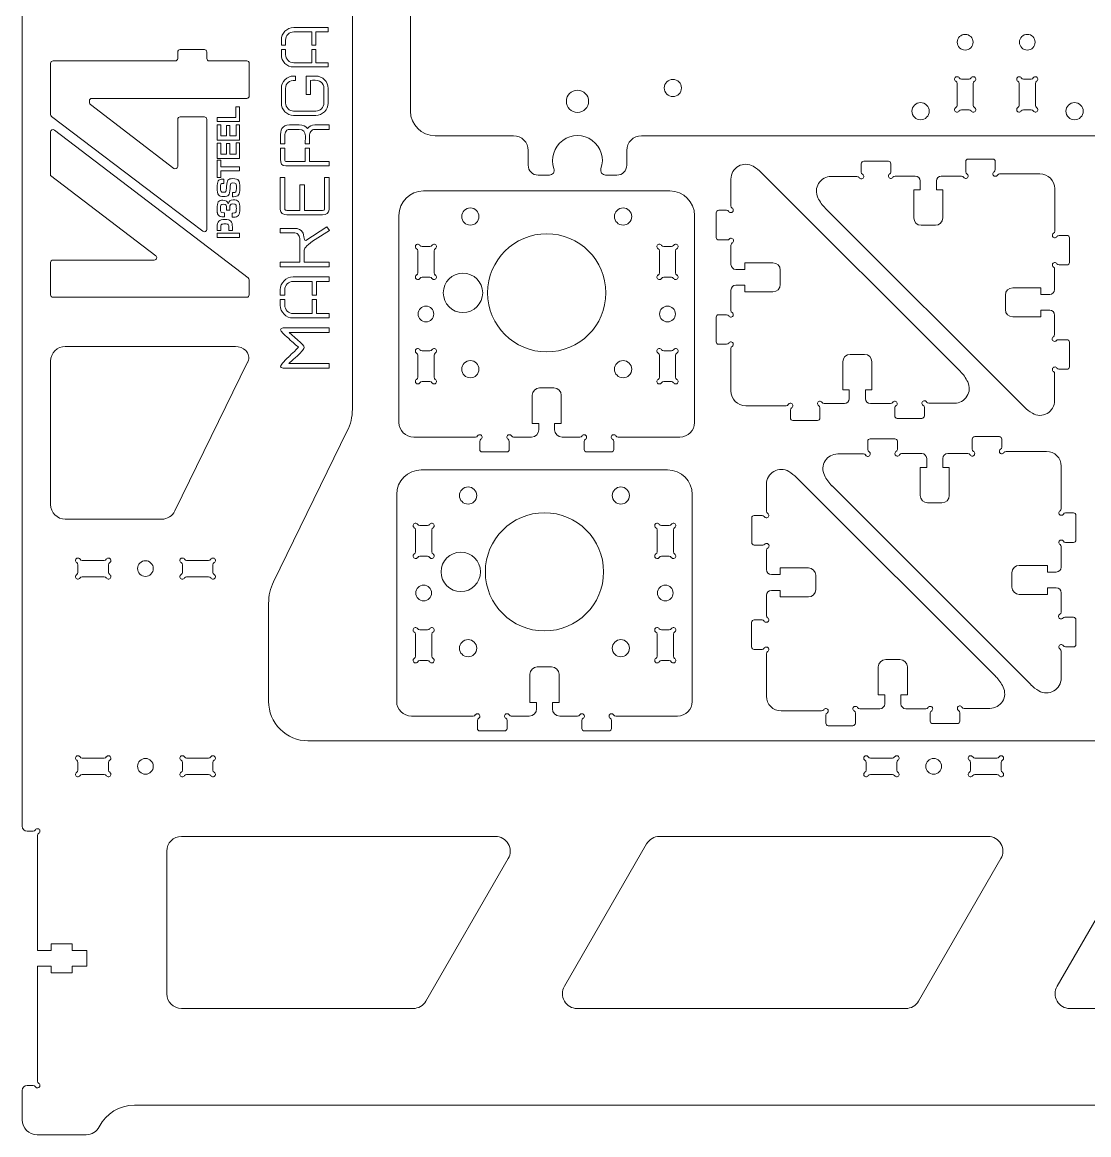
# Model space of a CAD drawing. Header units: millimetres. Extents: x 107 to 727, y 135 to 525.
# Drawn here: x 107 to 323.5, y 135.3 to 361.2 of the extents above; entities that cross this region are included whole.
import ezdxf

# ---------------------------------------------------------------- set-up
doc = ezdxf.new("R2010")
doc.units = ezdxf.units.MM

msp = doc.modelspace()

# ---------------------------------------------------------------- linework, layer by layer
at = {"color": 7, "linetype": 'Continuous', "lineweight": 15}
for p, q in [((107.04, 462.66), (107.04, 197.96)), ((174.04, 282.62), (174.04, 377.99)), ((185.84, 379.27), (185.84, 343.17)), ((162.14, 360.13), (169.13, 360.13)), ((165.8, 359.25), (162.14, 359.25)), ((165.8, 356.57), (165.8, 359.25)), ((166.66, 359.25), (166.66, 356.57)), ((169.13, 359.25), (166.66, 359.25)), ((169.13, 359.25), (169.13, 360.13)), ((159.63, 357.61), (159.63, 356.57)), ((160.5, 356.57), (160.5, 357.61)), ((138.59, 353.87), (138.59, 355.19)), ((139.09, 355.69), (144, 355.69)), ((144.5, 355.19), (144.5, 353.87)), ((159.63, 356.57), (160.5, 356.57)), ((160.5, 355.7), (159.63, 355.7)), ((159.63, 355.7), (159.63, 354.64)), ((160.5, 354.64), (160.5, 355.7)), ((165.8, 356.57), (166.66, 356.57)), ((166.66, 355.7), (165.8, 355.7)), ((165.8, 353.01), (165.8, 355.7)), ((166.66, 355.7), (166.66, 353.01)), ((112.78, 342.5), (112.78, 352.87)), ((113.28, 353.37), (138.09, 353.37)), ((145, 353.37), (152.62, 353.37)), ((153.12, 352.87), (153.12, 346.27)), ((162.14, 353.01), (165.8, 353.01)), ((166.66, 353.01), (169.13, 353.01)), ((169.13, 352.14), (169.13, 353.01)), ((169.13, 352.14), (162.14, 352.14)), ((162.51, 350.29), (162.14, 350.29)), ((162.51, 349.41), (162.51, 350.29)), ((164.67, 350.29), (166.63, 350.29)), ((164.67, 346.58), (164.67, 350.29)), ((165.52, 349.41), (165.95, 349.44)), ((165.52, 349.41), (165.52, 346.58)), ((296.79, 348.81), (296.79, 344.34)), ((299.22, 349.67), (297.66, 349.67)), ((300.09, 344.34), (300.09, 348.81)), ((309.39, 348.81), (309.39, 344.34)), ((311.82, 349.67), (310.26, 349.67)), ((312.69, 344.34), (312.69, 348.81)), ((152.62, 345.77), (121.18, 345.77)), ((159.63, 344.82), (159.63, 347.79)), ((160.5, 347.79), (160.5, 344.82)), ((164.67, 346.58), (165.52, 346.58)), ((168.26, 344.82), (168.26, 347.8)), ((169.13, 347.79), (169.13, 344.82)), ((120.68, 345.27), (120.68, 344.89)), ((120.87, 344.49), (137.79, 331.55)), ((150.39, 344.04), (151.16, 344.04)), ((150.39, 341.91), (150.39, 344.04)), ((151.16, 344.04), (151.16, 341.05)), ((297.66, 343.47), (299.22, 343.47)), ((310.26, 343.47), (311.82, 343.47)), ((136.21, 324.46), (112.98, 342.1)), ((138.59, 331.94), (138.59, 341.51)), ((139.09, 342.01), (144, 342.01)), ((144.5, 341.51), (144.5, 319.17)), ((146.61, 341.91), (150.39, 341.91)), ((146.61, 341.05), (146.61, 341.91)), ((162.13, 343.19), (166.63, 343.19)), ((166.63, 342.32), (162.13, 342.32)), ((112.78, 330.13), (112.78, 338.94)), ((113.59, 339.34), (152.9, 309.33)), ((151.16, 341.05), (146.61, 341.05)), ((146.61, 340.38), (147.33, 340.38)), ((146.61, 337.27), (146.61, 340.38)), ((147.33, 340.38), (147.33, 338.13)), ((148.51, 340.26), (149.15, 340.26)), ((148.51, 338.13), (148.51, 340.26)), ((149.15, 340.26), (149.15, 338.13)), ((150.44, 340.4), (151.16, 340.4)), ((150.44, 338.13), (150.44, 340.4)), ((151.16, 340.4), (151.16, 337.27)), ((161.31, 340.36), (163.26, 340.36)), ((163.26, 339.45), (161.31, 339.45)), ((166.41, 340.36), (169.33, 340.36)), ((169.33, 339.45), (166.41, 339.45)), ((169.33, 339.45), (169.33, 340.36)), ((151.16, 337.27), (146.61, 337.27)), ((146.61, 336.7), (147.33, 336.7)), ((146.61, 333.58), (146.61, 336.7)), ((147.33, 338.13), (148.51, 338.13)), ((147.33, 336.7), (147.33, 334.44)), ((149.15, 338.13), (150.44, 338.13)), ((150.44, 336.72), (151.16, 336.72)), ((150.44, 334.44), (150.44, 336.72)), ((151.16, 336.72), (151.16, 333.58)), ((159.44, 337.8), (159.44, 336.52)), ((160.32, 336.52), (160.32, 337.74)), ((164.5, 338.16), (164.49, 336.52)), ((165.36, 336.52), (165.36, 338.15)), ((190.84, 338.17), (206.74, 338.17)), ((232.74, 338.17), (376.75, 338.17)), ((147.33, 334.44), (148.51, 334.44)), ((148.51, 336.58), (149.15, 336.58)), ((148.51, 334.44), (148.51, 336.58)), ((149.15, 336.58), (149.15, 334.44)), ((149.15, 334.44), (150.44, 334.44)), ((159.44, 336.52), (160.32, 336.52)), ((160.32, 335.65), (159.44, 335.65)), ((159.44, 333.39), (159.44, 335.65)), ((160.32, 335.65), (160.32, 333.37)), ((164.46, 332.93), (164.48, 335.65)), ((165.36, 335.65), (164.48, 335.65)), ((164.49, 336.52), (165.36, 336.52)), ((165.36, 335.65), (165.36, 332.93)), ((209.74, 335.17), (209.74, 332.18)), ((229.74, 332.18), (229.74, 335.17)), ((151.16, 333.58), (146.61, 333.58)), ((146.61, 333.24), (147.38, 333.24)), ((146.61, 329.7), (146.61, 333.24)), ((147.38, 333.24), (147.38, 331.88)), ((160.72, 332.93), (164.46, 332.93)), ((165.36, 332.93), (169.33, 332.93)), ((169.33, 332.04), (169.33, 332.93)), ((277.35, 332.5), (277.35, 330.81)), ((282.85, 333), (277.85, 333)), ((283.35, 330.79), (283.35, 332.5)), ((298.55, 332.93), (298.55, 330.86)), ((304.05, 333.43), (299.05, 333.43)), ((304.55, 331.3), (304.55, 332.93)), ((134.14, 313.82), (112.78, 330.13)), ((147.38, 331.88), (151.16, 331.88)), ((147.38, 331.02), (147.38, 329.7)), ((151.16, 331.02), (147.38, 331.02)), ((151.16, 331.88), (151.16, 331.02)), ((169.33, 332.04), (160.51, 332.04)), ((211.74, 330.18), (214.03, 330.18)), ((225.45, 330.18), (227.74, 330.18)), ((297.39, 290.37), (257.05, 330.71)), ((276.46, 329.92), (271.24, 329.92)), ((288.31, 330), (284.22, 330)), ((297.68, 330), (293.59, 330)), ((313.61, 330.43), (305.42, 330.43)), ((147.38, 329.7), (146.61, 329.7)), ((147.77, 329.36), (147.94, 329.36)), ((147.94, 329.36), (147.94, 328.52)), ((149.24, 327.97), (149.22, 327.49)), ((160.32, 329.72), (159.4, 329.72)), ((159.4, 323.2), (159.4, 329.72)), ((160.32, 329.72), (160.32, 323.4)), ((164.31, 328.23), (163.4, 328.23)), ((163.4, 323.01), (163.4, 328.23)), ((164.31, 328.23), (164.31, 323.01)), ((169.33, 329.72), (168.42, 329.72)), ((168.42, 323.4), (168.42, 329.72)), ((169.33, 329.72), (169.33, 323.2)), ((250.9, 329.39), (250.9, 323.91)), ((289.31, 327.2), (289.31, 329)), ((292.59, 329), (292.59, 327.2)), ((149.72, 326.64), (149.82, 326.64)), ((149.72, 325.8), (149.72, 326.64)), ((149.89, 325.8), (149.72, 325.8)), ((238.5, 326.97), (188.5, 326.97)), ((288, 321.5), (288, 327.2)), ((288, 327.2), (289.31, 327.2)), ((292.59, 327.2), (293.9, 327.2)), ((293.9, 327.2), (293.9, 321.5)), ((316.61, 318.8), (316.61, 327.43)), ((143.7, 318.77), (136.21, 324.46)), ((148.5, 323.06), (148.5, 323.21)), ((149.17, 323.06), (148.5, 323.06)), ((148.82, 324.35), (148.85, 324.35)), ((149.17, 323.59), (149.17, 323.21)), ((149.17, 323.21), (149.17, 323.06)), ((270.11, 323.41), (310.45, 283.07)), ((148.08, 321.7), (147.91, 321.7)), ((147.94, 322.53), (148.08, 322.53)), ((148.08, 322.53), (148.08, 321.7)), ((149.62, 321.62), (149.62, 322.47)), ((149.87, 321.62), (149.62, 321.62)), ((160.76, 323.01), (163.4, 323.01)), ((167.98, 322.1), (160.76, 322.1)), ((164.31, 323.01), (167.98, 323.01)), ((183.5, 321.97), (183.5, 279.97)), ((243.5, 279.97), (243.5, 321.97)), ((247.9, 322.53), (247.9, 317.53)), ((250.02, 323.03), (248.4, 323.03)), ((146.61, 318.93), (146.61, 319.59)), ((147.33, 318.93), (146.61, 318.93)), ((147.33, 319.46), (147.33, 318.93)), ((148.97, 318.91), (148.97, 319.38)), ((149.69, 318.91), (148.97, 318.91)), ((149.69, 319.61), (149.69, 319.41)), ((149.69, 319.41), (149.69, 318.91)), ((159.42, 319.37), (162.35, 319.37)), ((159.42, 319.37), (159.42, 318.45)), ((164.61, 316.87), (168.86, 319.71)), ((169.41, 318.92), (166.49, 317.09)), ((169.41, 318.92), (168.86, 319.71)), ((292.4, 320), (289.5, 320)), ((146.61, 318.39), (151.16, 318.39)), ((146.61, 317.53), (146.61, 318.39)), ((151.16, 317.53), (146.61, 317.53)), ((151.16, 318.39), (151.16, 317.53)), ((162.38, 318.45), (159.42, 318.45)), ((163.38, 312.48), (163.38, 317.07)), ((248.4, 317.03), (250.18, 317.03)), ((319.11, 317.95), (317.49, 317.95)), ((319.61, 312.45), (319.61, 317.45)), ((164.27, 314.95), (164.27, 312.48)), ((187.33, 314.8), (187.33, 310.33)), ((189.77, 315.67), (188.2, 315.67)), ((190.63, 310.33), (190.63, 314.8)), ((236.37, 314.8), (236.37, 310.33)), ((238.81, 315.67), (237.24, 315.67)), ((239.67, 310.33), (239.67, 314.8)), ((250.9, 315.98), (250.9, 312.03)), ((112.78, 305.89), (112.78, 312.43)), ((113.28, 312.93), (133.84, 312.93)), ((159.42, 312.48), (163.38, 312.48)), ((159.42, 312.48), (159.42, 311.59)), ((164.27, 312.48), (169.33, 312.48)), ((169.33, 311.59), (169.33, 312.48)), ((253.7, 312.38), (259.4, 312.38)), ((253.7, 311.03), (253.7, 312.38)), ((317.49, 311.95), (319.11, 311.95)), ((169.33, 311.59), (159.42, 311.59)), ((162.02, 309.51), (169.33, 309.51)), ((169.33, 308.6), (169.33, 309.51)), ((251.9, 311.03), (253.7, 311.03)), ((260.9, 310.88), (260.9, 307.98)), ((316.6, 306.95), (316.6, 311.09)), ((153.1, 308.93), (153.1, 305.89)), ((165.86, 308.6), (162.03, 308.6)), ((165.86, 305.78), (165.86, 308.6)), ((166.75, 308.6), (166.75, 305.78)), ((169.33, 308.6), (166.75, 308.6)), ((188.2, 309.47), (189.77, 309.47)), ((237.24, 309.47), (238.81, 309.47)), ((253.7, 307.83), (251.9, 307.83)), ((253.7, 306.48), (253.7, 307.83)), ((308.1, 307.3), (313.8, 307.3)), ((313.8, 307.3), (313.8, 305.95)), ((152.6, 305.39), (113.28, 305.39)), ((159.4, 306.89), (159.4, 305.78)), ((159.4, 305.78), (160.32, 305.78)), ((160.32, 305.78), (160.32, 306.88)), ((165.86, 305.78), (166.75, 305.78)), ((250.9, 306.83), (250.9, 302.69)), ((259.4, 306.48), (253.7, 306.48)), ((306.6, 302.9), (306.6, 305.8)), ((313.8, 305.95), (315.6, 305.95)), ((160.32, 304.91), (159.4, 304.91)), ((159.4, 304.91), (159.4, 303.78)), ((160.32, 303.78), (160.32, 304.91)), ((166.75, 304.91), (165.86, 304.91)), ((165.86, 302.08), (165.86, 304.91)), ((166.75, 304.91), (166.75, 302.08)), ((313.8, 302.75), (313.8, 301.4)), ((315.6, 302.75), (313.8, 302.75)), ((169.33, 301.17), (162.02, 301.17)), ((162.03, 302.08), (165.86, 302.08)), ((166.75, 302.08), (169.33, 302.08)), ((169.33, 301.17), (169.33, 302.08)), ((247.89, 301.33), (247.89, 296.33)), ((250.01, 301.83), (248.39, 301.83)), ((313.8, 301.4), (308.1, 301.4)), ((316.6, 297.8), (316.6, 301.75)), ((160.01, 299.14), (169.33, 299.14)), ((169.33, 298.2), (169.33, 299.14)), ((161.23, 298.2), (162.93, 296.75)), ((169.33, 298.2), (161.23, 298.2)), ((319.1, 296.75), (317.32, 296.75)), ((319.6, 291.25), (319.6, 296.25)), ((115.78, 295.39), (150.32, 295.39)), ((189.77, 294.47), (188.2, 294.47)), ((238.81, 294.47), (237.24, 294.47)), ((248.39, 295.83), (250.01, 295.83)), ((250.89, 294.98), (250.89, 286.35)), ((275.1, 293.78), (278, 293.78)), ((112.78, 263.31), (112.78, 292.39)), ((152.79, 292.2), (138.02, 261.99)), ((161.17, 291.93), (169.33, 291.93)), ((169.33, 290.99), (169.33, 291.93)), ((187.33, 293.6), (187.33, 289.13)), ((190.63, 289.13), (190.63, 293.6)), ((236.37, 293.6), (236.37, 289.13)), ((239.67, 289.13), (239.67, 293.6)), ((273.6, 286.58), (273.6, 292.28)), ((279.5, 292.28), (279.5, 286.58)), ((169.33, 290.99), (160.01, 290.99)), ((316.6, 284.39), (316.6, 289.87)), ((317.48, 290.75), (319.1, 290.75)), ((188.2, 288.27), (189.77, 288.27)), ((212.05, 286.97), (214.95, 286.97)), ((237.24, 288.27), (238.81, 288.27)), ((210.55, 279.77), (210.55, 285.47)), ((216.45, 285.47), (216.45, 279.77)), ((274.91, 286.58), (273.6, 286.58)), ((274.91, 284.78), (274.91, 286.58)), ((278.19, 286.58), (278.19, 284.78)), ((279.5, 286.58), (278.19, 286.58)), ((253.89, 283.35), (262.09, 283.35)), ((262.95, 282.48), (262.95, 280.85)), ((268.95, 280.85), (268.95, 282.92)), ((269.82, 283.78), (273.91, 283.78)), ((279.19, 283.78), (283.28, 283.78)), ((284.15, 282.98), (284.15, 281.28)), ((290.15, 281.28), (290.15, 282.97)), ((291.04, 283.86), (296.26, 283.86)), ((263.45, 280.35), (268.45, 280.35)), ((284.65, 280.78), (289.65, 280.78)), ((158.06, 247.61), (173.02, 278.23)), ((211.9, 279.77), (210.55, 279.77)), ((211.9, 278.47), (211.9, 279.77)), ((215.1, 279.77), (215.1, 278.47)), ((216.45, 279.77), (215.1, 279.77)), ((186.5, 276.97), (199.04, 276.97)), ((199.9, 276.1), (199.9, 274.47)), ((205.9, 274.47), (205.9, 276.1)), ((206.77, 276.97), (210.4, 276.97)), ((216.6, 276.97), (220.24, 276.97)), ((221.1, 276.1), (221.1, 274.47)), ((227.1, 274.47), (227.1, 276.1)), ((227.97, 276.97), (240.5, 276.97)), ((278.67, 276.13), (278.67, 274.44)), ((284.17, 276.63), (279.17, 276.63)), ((284.67, 274.43), (284.67, 276.13)), ((299.87, 276.57), (299.87, 274.5)), ((305.37, 277.07), (300.37, 277.07)), ((305.87, 274.94), (305.87, 276.57)), ((200.4, 273.97), (205.4, 273.97)), ((221.6, 273.97), (226.6, 273.97)), ((277.78, 273.56), (272.56, 273.56)), ((289.63, 273.63), (285.54, 273.63)), ((299, 273.63), (294.91, 273.63)), ((314.93, 274.07), (306.74, 274.07)), ((290.63, 270.83), (290.63, 272.63)), ((293.91, 272.63), (293.91, 270.83)), ((238.04, 270.31), (188.04, 270.31)), ((289.32, 270.83), (290.63, 270.83)), ((289.32, 265.13), (289.32, 270.83)), ((293.91, 270.83), (295.22, 270.83)), ((295.22, 270.83), (295.22, 265.13)), ((317.93, 262.44), (317.93, 271.07)), ((258.1, 267.41), (258.1, 261.94)), ((304.59, 228.4), (264.25, 268.74)), ((271.43, 267.05), (311.77, 226.71)), ((183.04, 265.31), (183.04, 223.31)), ((243.04, 223.31), (243.04, 265.31)), ((293.72, 263.63), (290.82, 263.63)), ((135.33, 260.31), (115.78, 260.31)), ((255.1, 260.56), (255.1, 255.56)), ((257.22, 261.06), (255.6, 261.06)), ((320.43, 261.58), (318.81, 261.58)), ((320.93, 256.08), (320.93, 261.08)), ((186.87, 258.15), (186.87, 253.68)), ((189.3, 259.01), (187.74, 259.01)), ((190.17, 253.68), (190.17, 258.15)), ((235.91, 258.15), (235.91, 253.68)), ((238.34, 259.01), (236.78, 259.01)), ((239.21, 253.68), (239.21, 258.15)), ((318.81, 255.58), (320.43, 255.58)), ((255.6, 255.06), (257.38, 255.06)), ((258.1, 254.01), (258.1, 250.06)), ((317.92, 250.58), (317.92, 254.73)), ((118.34, 251.06), (118.34, 249.5)), ((119.21, 251.93), (123.67, 251.93)), ((124.54, 249.5), (124.54, 251.06)), ((139.54, 251.06), (139.54, 249.5)), ((140.41, 251.93), (144.87, 251.93)), ((145.74, 249.5), (145.74, 251.06)), ((187.74, 252.81), (189.3, 252.81)), ((236.78, 252.81), (238.34, 252.81)), ((309.42, 250.93), (315.12, 250.93)), ((315.12, 250.93), (315.12, 249.58)), ((123.67, 248.63), (119.21, 248.63)), ((144.87, 248.63), (140.41, 248.63)), ((259.1, 249.06), (260.9, 249.06)), ((260.9, 250.41), (266.6, 250.41)), ((260.9, 249.06), (260.9, 250.41)), ((268.1, 248.91), (268.1, 246.01)), ((307.92, 246.53), (307.92, 249.43)), ((315.12, 249.58), (316.92, 249.58)), ((315.12, 246.38), (315.12, 245.03)), ((316.92, 246.38), (315.12, 246.38)), ((258.1, 244.86), (258.1, 240.71)), ((260.9, 245.86), (259.1, 245.86)), ((260.9, 244.51), (260.9, 245.86)), ((266.6, 244.51), (260.9, 244.51)), ((315.12, 245.03), (309.42, 245.03)), ((317.92, 241.43), (317.92, 245.38)), ((157.04, 223.31), (157.04, 243.22)), ((257.2, 239.86), (255.59, 239.86)), ((320.42, 240.38), (318.64, 240.38)), ((320.92, 234.88), (320.92, 239.88)), ((189.3, 237.81), (187.74, 237.81)), ((238.34, 237.81), (236.78, 237.81)), ((255.09, 239.36), (255.09, 234.36)), ((186.87, 236.95), (186.87, 232.48)), ((190.17, 232.48), (190.17, 236.95)), ((235.91, 236.95), (235.91, 232.48)), ((239.21, 232.48), (239.21, 236.95)), ((255.59, 233.86), (257.2, 233.86)), ((258.09, 233), (258.09, 224.37)), ((317.92, 228.03), (317.92, 233.5)), ((318.8, 234.38), (320.42, 234.38)), ((187.74, 231.61), (189.3, 231.61)), ((236.78, 231.61), (238.34, 231.61)), ((282.3, 231.81), (285.2, 231.81)), ((210.09, 223.11), (210.09, 228.81)), ((211.59, 230.31), (214.49, 230.31)), ((215.99, 228.81), (215.99, 223.11)), ((280.8, 224.61), (280.8, 230.31)), ((286.7, 230.31), (286.7, 224.61)), ((282.11, 224.61), (280.8, 224.61)), ((282.11, 222.81), (282.11, 224.61)), ((285.39, 224.61), (285.39, 222.81)), ((286.7, 224.61), (285.39, 224.61)), ((211.44, 223.11), (210.09, 223.11)), ((211.44, 221.81), (211.44, 223.11)), ((214.64, 223.11), (214.64, 221.81)), ((215.99, 223.11), (214.64, 223.11)), ((277.02, 221.81), (281.11, 221.81)), ((286.39, 221.81), (290.48, 221.81)), ((298.24, 221.89), (303.46, 221.89)), ((186.04, 220.31), (198.57, 220.31)), ((199.44, 219.45), (199.44, 217.81)), ((205.44, 217.81), (205.44, 219.45)), ((206.31, 220.31), (209.94, 220.31)), ((216.14, 220.31), (219.77, 220.31)), ((220.64, 219.45), (220.64, 217.81)), ((226.64, 217.81), (226.64, 219.45)), ((227.51, 220.31), (240.04, 220.31)), ((261.09, 221.37), (269.28, 221.37)), ((270.15, 220.51), (270.15, 218.87)), ((276.15, 218.87), (276.15, 220.94)), ((291.35, 221.01), (291.35, 219.31)), ((297.35, 219.31), (297.35, 221)), ((199.94, 217.31), (204.94, 217.31)), ((221.14, 217.31), (226.14, 217.31)), ((270.65, 218.37), (275.65, 218.37)), ((291.85, 218.81), (296.85, 218.81)), ((427.79, 215.31), (165.04, 215.31)), ((118.34, 209.35), (118.34, 210.91)), ((119.21, 211.78), (123.67, 211.78)), ((124.54, 210.91), (124.54, 209.35)), ((139.54, 209.35), (139.54, 210.91)), ((140.41, 211.78), (144.87, 211.78)), ((145.74, 210.91), (145.74, 209.35)), ((278.34, 209.35), (278.34, 210.91)), ((279.21, 211.78), (283.67, 211.78)), ((284.54, 210.91), (284.54, 209.35)), ((299.54, 209.35), (299.54, 210.91)), ((300.41, 211.78), (304.87, 211.78)), ((305.74, 210.91), (305.74, 209.35)), ((123.67, 208.48), (119.21, 208.48)), ((144.87, 208.48), (140.41, 208.48)), ((283.67, 208.48), (279.21, 208.48)), ((304.87, 208.48), (300.41, 208.48)), ((108.04, 196.96), (109.27, 196.96)), ((110.14, 196.09), (110.14, 172.73)), ((139.38, 195.88), (203.08, 195.88)), ((217.08, 165.45), (233.78, 194.38)), ((236.38, 195.88), (303.08, 195.88)), ((317.08, 165.45), (333.78, 194.38)), ((136.38, 163.95), (136.38, 192.88)), ((205.68, 191.38), (188.98, 162.45)), ((305.68, 191.38), (288.98, 162.45)), ((112.94, 174.08), (117.14, 174.08)), ((112.94, 172.73), (112.94, 174.08)), ((117.14, 174.08), (117.14, 172.73)), ((110.14, 172.73), (112.94, 172.73)), ((117.14, 172.73), (120.14, 172.73)), ((120.14, 172.73), (120.14, 169.53)), ((110.14, 169.53), (110.14, 146.17)), ((112.94, 169.53), (110.14, 169.53)), ((112.94, 168.18), (112.94, 169.53)), ((117.14, 169.53), (117.14, 168.18)), ((120.14, 169.53), (117.14, 169.53)), ((117.14, 168.18), (112.94, 168.18)), ((186.38, 160.95), (139.38, 160.95)), ((286.38, 160.95), (219.68, 160.95)), ((386.38, 160.95), (319.68, 160.95)), ((109.27, 145.31), (108.04, 145.31)), ((107.04, 144.31), (107.04, 138.31)), ((129.79, 141.31), (412.94, 141.31)), ((110.04, 135.31), (119.99, 135.31))]:
    msp.add_line(p, q, dxfattribs=at)
for centre, radius in [((298.44, 357.17), 1.6), ((311.04, 357.17), 1.6), ((239.1, 347.88), 1.75), ((219.74, 345.17), 2.25), ((289.38, 343.16), 1.75), ((320.64, 343.16), 1.75), ((198, 321.77), 1.75), ((229, 321.77), 1.75), ((213.5, 306.27), 12), ((196.5, 306.27), 4), ((188.98, 301.97), 1.6), ((238.02, 301.97), 1.6), ((198, 290.77), 1.75), ((229, 290.77), 1.75), ((197.54, 265.11), 1.75), ((228.54, 265.11), 1.75), ((213.04, 249.61), 12), ((196.04, 249.61), 4), ((132.04, 250.28), 1.6), ((188.52, 245.31), 1.6), ((237.56, 245.31), 1.6), ((197.54, 234.11), 1.75), ((228.54, 234.11), 1.75), ((132.04, 210.13), 1.6), ((292.04, 210.13), 1.6)]:
    msp.add_circle(centre, radius, dxfattribs=at)
for centre, radius, start, end in [((139.09, 355.19), 0.5, 90, 180), ((144, 355.19), 0.5, 0, 90), ((113.28, 352.87), 0.5, 90, 180), ((138.09, 353.87), 0.5, 270, 360), ((145, 353.87), 0.5, 180, 270), ((152.62, 352.87), 0.5, 0, 90), ((296.79, 349.67), 0.5, 30.0002, 240), ((300.09, 349.67), 0.5, 300.0001, 150.0001), ((309.39, 349.67), 0.5, 30.0002, 240), ((312.69, 349.67), 0.5, 300.0001, 150.0001), ((296.29, 348.81), 0.5, 0, 60), ((297.66, 350.17), 0.5, 210.0002, 270), ((299.22, 350.17), 0.5, 270, 330.0001), ((300.59, 348.81), 0.5, 119.9997, 179.9998), ((308.89, 348.81), 0.5, 0, 60), ((310.26, 350.17), 0.5, 210.0002, 270), ((311.82, 350.17), 0.5, 270, 330.0001), ((313.19, 348.81), 0.5, 119.9997, 179.9998), ((121.18, 345.27), 0.5, 90, 180), ((152.62, 346.27), 0.5, 270, 360), ((121.18, 344.89), 0.5, 180, 232.5748), ((296.79, 343.47), 0.5, 120.0002, 330), ((296.29, 344.34), 0.5, 300.0002, 0), ((297.66, 342.97), 0.5, 90, 150), ((299.22, 342.97), 0.5, 30.0003, 90.0001), ((300.09, 343.47), 0.5, 210.0003, 60.0001), ((300.59, 344.34), 0.5, 180, 240.0001), ((309.39, 343.47), 0.5, 120.0002, 330), ((308.89, 344.34), 0.5, 300.0002, 360), ((310.26, 342.97), 0.5, 90, 150), ((311.82, 342.97), 0.5, 30.0003, 90.0001), ((312.69, 343.47), 0.5, 210.0003, 60.0001), ((313.19, 344.34), 0.5, 180, 240.0001), ((113.28, 342.5), 0.5, 180, 232.7833), ((139.09, 341.51), 0.5, 90, 180), ((144, 341.51), 0.5, 0, 90), ((190.84, 343.17), 5, 180, 270), ((113.28, 338.94), 0.5, 52.6415, 180), ((206.74, 335.17), 3, 0, 90), ((219.74, 333.17), 5.05, 340.7327, 199.2673), ((232.74, 335.17), 3, 90, 180), ((211.74, 332.18), 2, 180, 270), ((227.74, 332.18), 2, 270, 360), ((253.9, 329.39), 3, 59.4109, 180), ((277.85, 332.5), 0.5, 90, 180), ((282.85, 332.5), 0.5, 0, 90), ((299.05, 332.93), 0.5, 90, 180), ((304.05, 332.93), 0.5, 0, 90), ((138.09, 331.94), 0.5, 232.5748, 360), ((214.03, 331.18), 1, 270, 19.2673), ((225.45, 331.18), 1, 160.7327, 270), ((251.25, 324.9), 8.21, 45, 59.4109), ((271.24, 326.92), 3, 90, 206.1526), ((276.48, 329.41), 0.513, 30.8162, 91.6746), ((277.35, 329.92), 0.5, 209.9999, 60), ((277.86, 330.79), 0.513, 178.3254, 239.1839), ((283.35, 330), 0.5, 126.0099, 330), ((282.84, 330.87), 0.513, 294.6252, 351.753), ((284.22, 329.48), 0.513, 90, 149.1553), ((288.31, 329), 1, 360, 90), ((293.59, 329), 1, 90, 180), ((297.68, 329.5), 0.5, 30, 90), ((298.55, 330), 0.5, 210, 60), ((299.05, 330.86), 0.5, 180, 240), ((304.55, 330.43), 0.5, 120, 330), ((304.05, 331.3), 0.5, 300, 360), ((305.42, 329.93), 0.5, 90, 150), ((313.61, 327.43), 3, 360, 90), ((188.5, 321.97), 5, 90, 180), ((238.5, 321.97), 5, 0, 90), ((275.91, 329.21), 8.21, 206.1526, 225), ((250.87, 323.06), 0.5, 211.9676, 58.0367), ((251.4, 323.91), 0.5, 180, 238.0367), ((248.4, 322.53), 0.5, 90, 180), ((250.02, 322.53), 0.5, 31.9676, 90), ((289.5, 321.5), 1.5, 180, 270), ((292.4, 321.5), 1.5, 270, 0), ((144, 319.17), 0.5, 232.7854, 360), ((316.11, 318.8), 0.5, 301.6881, 0), ((164.62, 317.2), 0.322, 189.4408, 269.0297), ((248.4, 317.53), 0.5, 180, 270), ((250.18, 317.53), 0.5, 270, 317.8618), ((250.92, 316.86), 0.5, 298.3226, 137.8618), ((251.4, 315.98), 0.5, 118.3226, 180), ((316.63, 317.95), 0.5, 121.6881, 329.5289), ((317.49, 317.45), 0.5, 90, 149.5289), ((319.11, 317.45), 0.5, 360, 90), ((187.33, 315.67), 0.5, 30.0003, 240.0001), ((186.83, 314.8), 0.5, 0.0001, 60.0001), ((188.2, 316.17), 0.5, 210.0003, 270.0001), ((189.77, 316.17), 0.5, 270, 330), ((190.63, 315.67), 0.5, 300.0001, 150.0001), ((191.13, 314.8), 0.5, 120.0002, 180), ((236.37, 315.67), 0.5, 30.0003, 240.0002), ((235.87, 314.8), 0.5, 0.0001, 60.0001), ((237.24, 316.17), 0.5, 210.0003, 270.0001), ((238.81, 316.17), 0.5, 270, 330), ((239.67, 315.67), 0.5, 300.0001, 150.0001), ((240.17, 314.8), 0.5, 120.0002, 180), ((113.28, 312.43), 0.5, 90, 180), ((133.84, 313.43), 0.5, 270, 52.6454), ((251.9, 312.03), 1, 180, 270), ((259.4, 310.88), 1.5, 360, 90), ((316.63, 311.94), 0.5, 30.2047, 238.0834), ((317.49, 312.45), 0.5, 210.2047, 270), ((319.11, 312.45), 0.5, 270, 0), ((187.33, 309.47), 0.5, 120.0001, 330.0001), ((186.83, 310.33), 0.5, 299.9997, 359.9998), ((190.63, 309.47), 0.5, 210.0002, 60), ((191.13, 310.33), 0.5, 180, 240), ((236.37, 309.47), 0.5, 120.0001, 330.0001), ((235.87, 310.33), 0.5, 299.9997, 359.9998), ((239.67, 309.47), 0.5, 210.0002, 60), ((240.17, 310.33), 0.5, 180, 240), ((316.1, 311.09), 0.5, 0, 58.0834), ((152.6, 308.93), 0.5, 360, 52.6415), ((188.2, 308.97), 0.5, 90, 150.0001), ((189.77, 308.97), 0.5, 30.0002, 90), ((237.24, 308.97), 0.5, 90.0001, 150.0001), ((238.81, 308.97), 0.5, 30.0002, 90), ((251.9, 306.83), 1, 90, 180), ((259.4, 307.98), 1.5, 270, 360), ((308.1, 305.8), 1.5, 90, 180), ((113.28, 305.89), 0.5, 180, 270), ((152.6, 305.89), 0.5, 270, 0), ((315.6, 306.95), 1, 270, 0), ((308.1, 302.9), 1.5, 180, 270), ((315.6, 301.75), 1, 360, 90), ((248.39, 301.33), 0.5, 90, 180), ((250.01, 301.33), 0.5, 30.2047, 90), ((250.87, 301.84), 0.5, 210.2047, 58.0834), ((251.4, 302.69), 0.5, 180, 238.0834), ((248.39, 296.33), 0.5, 180, 270), ((250.01, 296.33), 0.5, 270, 329.5289), ((250.87, 295.83), 0.5, 301.6881, 149.5289), ((316.58, 296.92), 0.5, 118.3226, 317.8618), ((316.1, 297.8), 0.5, 298.3226, 360), ((317.32, 296.25), 0.5, 90, 137.8618), ((319.1, 296.25), 0.5, 0, 90), ((115.78, 292.39), 3, 90, 180), ((150.32, 292.39), 3, 46.0772, 90), ((151.01, 293.11), 2, 335.9914, 46.0772), ((187.33, 294.47), 0.5, 30.0003, 240.0001), ((186.83, 293.6), 0.5, 0, 60.0001), ((188.2, 294.97), 0.5, 210.0003, 270.0001), ((189.77, 294.97), 0.5, 270, 330), ((190.63, 294.47), 0.5, 300.0002, 150), ((191.13, 293.6), 0.5, 120.0002, 180), ((236.37, 294.47), 0.5, 30.0003, 240.0002), ((235.87, 293.6), 0.5, 0, 60.0001), ((237.24, 294.97), 0.5, 210.0003, 270.0001), ((238.81, 294.97), 0.5, 270, 330), ((239.67, 294.47), 0.5, 300.0002, 150), ((240.17, 293.6), 0.5, 120.0002, 180), ((251.39, 294.98), 0.5, 121.6881, 180), ((275.1, 292.28), 1.5, 90, 180), ((278, 292.28), 1.5, 0, 90), ((150.1, 293.51), 3, 333.9465, 335.9914), ((291.59, 284.56), 8.21, 26.1526, 45), ((316.63, 290.72), 0.5, 31.9676, 238.0367), ((316.1, 289.87), 0.5, 360, 58.0367), ((317.48, 291.25), 0.5, 211.9676, 270), ((319.1, 291.25), 0.5, 270, 0), ((187.33, 288.27), 0.5, 120.0001, 330.0001), ((186.83, 289.13), 0.5, 299.9997, 359.9998), ((188.2, 287.77), 0.5, 90, 150.0001), ((189.77, 287.77), 0.5, 30.0002, 90), ((190.63, 288.27), 0.5, 210.0002, 60), ((191.13, 289.13), 0.5, 180, 240), ((212.05, 285.47), 1.5, 90, 180), ((214.95, 285.47), 1.5, 0, 90), ((236.37, 288.27), 0.5, 120.0001, 330.0001), ((235.87, 289.13), 0.5, 299.9997, 359.9998), ((237.24, 287.77), 0.5, 90.0001, 150.0001), ((238.81, 287.77), 0.5, 30.0002, 90), ((239.67, 288.27), 0.5, 210.0002, 60), ((240.17, 289.13), 0.5, 180, 240), ((296.26, 286.86), 3, 270, 26.1526), ((253.89, 286.35), 3, 180, 270), ((273.91, 284.78), 1, 270, 360), ((279.19, 284.78), 1, 180, 270), ((164.04, 282.62), 10, 333.9465, 360), ((262.09, 283.85), 0.5, 270, 330), ((262.95, 283.35), 0.5, 300, 150), ((263.45, 282.48), 0.5, 120, 180), ((268.95, 283.78), 0.5, 30, 240), ((268.45, 282.92), 0.5, 0, 60), ((269.82, 284.28), 0.5, 210, 270), ((283.28, 284.29), 0.513, 270, 329.1553), ((284.15, 283.78), 0.5, 306.0099, 150), ((284.66, 282.91), 0.513, 114.6252, 171.753), ((290.15, 283.86), 0.5, 29.9999, 240), ((289.64, 282.99), 0.513, 358.3254, 59.1839), ((291.03, 284.37), 0.513, 210.8162, 271.6746), ((316.25, 288.88), 8.21, 225, 239.4109), ((313.6, 284.39), 3, 239.4109, 0), ((263.45, 280.85), 0.5, 180, 270), ((268.45, 280.85), 0.5, 270, 0), ((284.65, 281.28), 0.5, 180, 270), ((289.65, 281.28), 0.5, 270, 360), ((186.5, 279.97), 3, 180, 270), ((210.4, 278.47), 1.5, 270, 360), ((216.6, 278.47), 1.5, 180, 270), ((240.5, 279.97), 3, 270, 360), ((199.04, 277.47), 0.5, 270, 330), ((199.9, 276.97), 0.5, 300.0001, 150), ((200.4, 276.1), 0.5, 120.0002, 180), ((205.9, 276.97), 0.5, 30.0002, 240.0001), ((205.4, 276.1), 0.5, 0, 60), ((206.77, 277.47), 0.5, 210.0002, 270), ((220.24, 277.47), 0.5, 270, 330), ((221.1, 276.97), 0.5, 300.0003, 149.9999), ((221.6, 276.1), 0.5, 120.0002, 180), ((227.1, 276.97), 0.5, 30.0001, 240), ((226.6, 276.1), 0.5, 0, 60), ((227.97, 277.47), 0.5, 210.0002, 270), ((279.17, 276.13), 0.5, 90, 180), ((284.17, 276.13), 0.5, 0, 90), ((300.37, 276.57), 0.5, 90, 180), ((305.37, 276.57), 0.5, 0, 90), ((200.4, 274.47), 0.5, 180, 270), ((205.4, 274.47), 0.5, 269.9999, 360), ((221.6, 274.47), 0.5, 180, 270), ((226.6, 274.47), 0.5, 269.9999, 360), ((272.56, 270.56), 3, 90, 206.1526), ((277.8, 273.04), 0.513, 30.8162, 91.6746), ((278.67, 273.56), 0.5, 209.9999, 60), ((279.18, 274.43), 0.513, 178.3254, 239.1839), ((284.67, 273.63), 0.5, 126.0099, 330), ((284.16, 274.51), 0.513, 294.6252, 351.753), ((285.54, 273.12), 0.513, 90, 149.1553), ((289.63, 272.63), 1, 0, 90), ((294.91, 272.63), 1, 90, 180), ((299, 273.13), 0.5, 30, 90), ((299.87, 273.63), 0.5, 210, 60), ((300.37, 274.5), 0.5, 180, 240), ((305.87, 274.07), 0.5, 120, 330), ((305.37, 274.94), 0.5, 300, 360), ((306.74, 273.57), 0.5, 90, 150), ((314.93, 271.07), 3, 0, 90), ((188.04, 265.31), 5, 90, 180), ((238.04, 265.31), 5, 0, 90), ((261.1, 267.41), 3, 59.4109, 180), ((258.45, 262.93), 8.21, 45, 59.4109), ((277.23, 272.85), 8.21, 206.1526, 225), ((290.82, 265.13), 1.5, 180, 270), ((293.72, 265.13), 1.5, 270, 0), ((115.78, 263.31), 3, 180, 270), ((317.43, 262.44), 0.5, 301.6881, 0), ((135.33, 263.31), 3, 270, 333.9465), ((255.6, 260.56), 0.5, 90, 180), ((257.22, 260.56), 0.5, 31.9676, 90), ((258.07, 261.09), 0.5, 211.9676, 58.0367), ((258.6, 261.94), 0.5, 180, 238.0367), ((317.95, 261.59), 0.5, 121.6881, 329.5289), ((318.81, 261.08), 0.5, 90, 149.5289), ((320.43, 261.08), 0.5, 0, 90), ((186.87, 259.01), 0.5, 30.0003, 240.0001), ((186.37, 258.15), 0.5, 0.0001, 60.0001), ((187.74, 259.51), 0.5, 210.0003, 270.0001), ((189.3, 259.51), 0.5, 270, 330), ((190.17, 259.01), 0.5, 300.0001, 150.0001), ((190.67, 258.15), 0.5, 120.0002, 180), ((235.91, 259.01), 0.5, 30.0003, 240.0002), ((235.41, 258.15), 0.5, 0.0001, 60.0001), ((236.78, 259.51), 0.5, 210.0003, 270.0001), ((238.34, 259.51), 0.5, 270, 330), ((239.21, 259.01), 0.5, 300.0001, 150.0001), ((239.71, 258.15), 0.5, 120.0002, 180), ((255.6, 255.56), 0.5, 180, 270), ((258.12, 254.89), 0.5, 298.3226, 137.8618), ((317.95, 255.58), 0.5, 30.2047, 238.0834), ((318.81, 256.08), 0.5, 210.2047, 270), ((320.43, 256.08), 0.5, 270, 0), ((186.87, 252.81), 0.5, 120.0001, 330.0001), ((186.37, 253.68), 0.5, 299.9997, 359.9998), ((190.17, 252.81), 0.5, 210.0002, 60), ((190.67, 253.68), 0.5, 180, 240), ((235.91, 252.81), 0.5, 120.0001, 330.0001), ((235.41, 253.68), 0.5, 299.9997, 359.9998), ((239.21, 252.81), 0.5, 210.0002, 60), ((239.71, 253.68), 0.5, 180, 240), ((257.38, 255.56), 0.5, 270, 317.8618), ((258.6, 254.01), 0.5, 118.3226, 180), ((317.42, 254.73), 0.5, 0, 58.0834), ((118.34, 251.93), 0.5, 29.9999, 239.9999), ((117.84, 251.06), 0.5, 360, 59.9998), ((119.21, 252.43), 0.5, 210, 270), ((123.67, 252.43), 0.5, 270, 329.9998), ((124.54, 251.93), 0.5, 300, 149.9998), ((125.04, 251.06), 0.5, 120.0003, 180), ((139.54, 251.93), 0.5, 29.9999, 239.9999), ((139.04, 251.06), 0.5, 360, 59.9998), ((140.41, 252.43), 0.5, 210, 270), ((144.87, 252.43), 0.5, 270, 329.9998), ((145.74, 251.93), 0.5, 300, 149.9997), ((146.24, 251.06), 0.5, 120, 180), ((187.74, 252.31), 0.5, 90, 150.0001), ((189.3, 252.31), 0.5, 30.0002, 90), ((236.78, 252.31), 0.5, 90.0001, 150.0001), ((238.34, 252.31), 0.5, 30.0002, 90), ((309.42, 249.43), 1.5, 90, 180), ((118.34, 248.63), 0.5, 119.9999, 329.9999), ((117.84, 249.5), 0.5, 300, 0), ((119.21, 248.13), 0.5, 90, 149.9998), ((123.67, 248.13), 0.5, 30, 90), ((124.54, 248.63), 0.5, 210, 59.9998), ((125.04, 249.5), 0.5, 180, 239.9998), ((139.54, 248.63), 0.5, 120, 329.9998), ((139.04, 249.5), 0.5, 300, 360), ((140.41, 248.13), 0.5, 90, 149.9998), ((144.87, 248.13), 0.5, 30, 90), ((145.74, 248.63), 0.5, 210, 59.9998), ((146.24, 249.5), 0.5, 180, 239.9998), ((259.1, 250.06), 1, 180, 270), ((266.6, 248.91), 1.5, 360, 90), ((316.92, 250.58), 1, 270, 360), ((167.04, 243.22), 10, 153.9465, 180), ((309.42, 246.53), 1.5, 180, 270), ((316.92, 245.38), 1, 0, 90), ((259.1, 244.86), 1, 90, 180), ((266.6, 246.01), 1.5, 270, 360), ((255.59, 239.36), 0.5, 90, 180), ((257.2, 239.36), 0.5, 30.2047, 90), ((258.07, 239.86), 0.5, 210.2047, 58.0834), ((258.6, 240.71), 0.5, 180, 238.0834), ((317.9, 240.55), 0.5, 118.3226, 317.8618), ((317.42, 241.43), 0.5, 298.3226, 360), ((318.64, 239.88), 0.5, 90, 137.8618), ((320.42, 239.88), 0.5, 0, 90), ((186.87, 237.81), 0.5, 30.0003, 240.0001), ((186.37, 236.95), 0.5, 0, 60.0001), ((187.74, 238.31), 0.5, 210.0003, 270.0001), ((189.3, 238.31), 0.5, 270, 330), ((190.17, 237.81), 0.5, 300.0002, 150), ((190.67, 236.95), 0.5, 120.0002, 180), ((235.91, 237.81), 0.5, 30.0003, 240.0002), ((235.41, 236.95), 0.5, 0, 60.0001), ((236.78, 238.31), 0.5, 210.0003, 270.0001), ((238.34, 238.31), 0.5, 270, 330), ((239.21, 237.81), 0.5, 300.0002, 150), ((239.71, 236.95), 0.5, 120.0002, 180), ((255.59, 234.36), 0.5, 180, 270), ((257.2, 234.36), 0.5, 270, 329.5289), ((258.07, 233.85), 0.5, 301.6881, 149.5289), ((258.59, 233), 0.5, 121.6881, 180), ((317.95, 234.35), 0.5, 31.9676, 238.0367), ((317.42, 233.5), 0.5, 360, 58.0367), ((318.8, 234.88), 0.5, 211.9676, 270), ((320.42, 234.88), 0.5, 270, 0), ((186.87, 231.61), 0.5, 120.0001, 330.0001), ((186.37, 232.48), 0.5, 299.9997, 359.9998), ((187.74, 231.11), 0.5, 90, 150.0001), ((189.3, 231.11), 0.5, 30.0002, 90), ((190.17, 231.61), 0.5, 210.0002, 60), ((190.67, 232.48), 0.5, 180, 240), ((235.91, 231.61), 0.5, 120.0001, 330.0001), ((235.41, 232.48), 0.5, 299.9997, 359.9998), ((236.78, 231.11), 0.5, 90.0001, 150.0001), ((238.34, 231.11), 0.5, 30.0002, 90), ((239.21, 231.61), 0.5, 210.0002, 60), ((239.71, 232.48), 0.5, 180, 240), ((282.3, 230.31), 1.5, 90, 180), ((285.2, 230.31), 1.5, 0, 90), ((211.59, 228.81), 1.5, 90, 180), ((214.49, 228.81), 1.5, 0, 90), ((298.79, 222.59), 8.21, 26.1526, 45), ((303.46, 224.89), 3, 270, 26.1526), ((317.57, 232.51), 8.21, 225, 239.4109), ((314.92, 228.03), 3, 239.4109, 0), ((261.09, 224.37), 3, 180, 270), ((165.04, 223.31), 8, 179.9999, 270), ((186.04, 223.31), 3, 180, 270), ((209.94, 221.81), 1.5, 270, 0), ((216.14, 221.81), 1.5, 180, 270), ((240.04, 223.31), 3, 270, 360), ((269.28, 221.87), 0.5, 270, 330), ((270.15, 221.37), 0.5, 300, 150), ((276.15, 221.81), 0.5, 30, 240), ((277.02, 222.31), 0.5, 210, 270), ((281.11, 222.81), 1, 270, 360), ((286.39, 222.81), 1, 180, 270), ((290.48, 222.32), 0.513, 270, 329.1553), ((291.35, 221.81), 0.5, 306.0099, 150), ((291.86, 220.94), 0.513, 114.6252, 171.753), ((297.35, 221.89), 0.5, 29.9999, 240), ((296.84, 221.01), 0.513, 358.3254, 59.1839), ((298.22, 222.4), 0.513, 210.8162, 271.6746), ((198.57, 220.81), 0.5, 270, 330), ((199.44, 220.31), 0.5, 300.0001, 150), ((199.94, 219.45), 0.5, 120.0002, 180), ((205.44, 220.31), 0.5, 30.0002, 240.0001), ((204.94, 219.45), 0.5, 0, 60), ((206.31, 220.81), 0.5, 210.0002, 270), ((219.77, 220.81), 0.5, 270, 330), ((220.64, 220.31), 0.5, 300.0003, 149.9999), ((221.14, 219.45), 0.5, 120.0002, 180), ((226.64, 220.31), 0.5, 30.0001, 240), ((226.14, 219.45), 0.5, 0, 60), ((227.51, 220.81), 0.5, 210.0002, 270), ((270.65, 220.51), 0.5, 120, 180), ((275.65, 220.94), 0.5, 0, 60), ((291.85, 219.31), 0.5, 180, 270), ((296.85, 219.31), 0.5, 270, 0), ((199.94, 217.81), 0.5, 180, 270), ((204.94, 217.81), 0.5, 269.9999, 360), ((221.14, 217.81), 0.5, 180, 270), ((226.14, 217.81), 0.5, 269.9999, 360), ((270.65, 218.87), 0.5, 180, 270), ((275.65, 218.87), 0.5, 270, 0), ((118.34, 211.78), 0.5, 30.0003, 240.0002), ((117.84, 210.91), 0.5, 0.0001, 60.0001), ((119.21, 212.28), 0.5, 210.0003, 270.0001), ((123.67, 212.28), 0.5, 270, 330), ((124.54, 211.78), 0.5, 300.0002, 150.0001), ((125.04, 210.91), 0.5, 120.0005, 180), ((139.54, 211.78), 0.5, 30.0003, 240.0001), ((139.04, 210.91), 0.5, 0.0001, 60.0001), ((140.41, 212.28), 0.5, 210.0003, 270.0001), ((144.87, 212.28), 0.5, 270, 330), ((145.74, 211.78), 0.5, 300.0002, 150.0001), ((146.24, 210.91), 0.5, 120.0005, 180), ((278.34, 211.78), 0.5, 30.0003, 240.0001), ((277.84, 210.91), 0.5, 0.0001, 60.0001), ((279.21, 212.28), 0.5, 210.0003, 270.0001), ((283.67, 212.28), 0.5, 270, 330), ((284.54, 211.78), 0.5, 300.0002, 150.0001), ((285.04, 210.91), 0.5, 120.0005, 180), ((299.54, 211.78), 0.5, 30.0003, 240.0001), ((299.04, 210.91), 0.5, 0.0001, 60.0001), ((300.41, 212.28), 0.5, 210.0003, 270.0001), ((304.87, 212.28), 0.5, 270, 330), ((305.74, 211.78), 0.5, 300.0002, 150.0001), ((306.24, 210.91), 0.5, 120.0005, 180), ((118.34, 208.48), 0.5, 120.0003, 330.0001), ((117.84, 209.35), 0.5, 300.0003, 0.0001), ((119.21, 207.98), 0.5, 90.0001, 150.0001), ((123.67, 207.98), 0.5, 30.0002, 90), ((124.54, 208.48), 0.5, 210.0002, 60.0001), ((125.04, 209.35), 0.5, 180, 240.0001), ((139.54, 208.48), 0.5, 120.0003, 330.0001), ((139.04, 209.35), 0.5, 300.0003, 0.0001), ((140.41, 207.98), 0.5, 90.0001, 150.0001), ((144.87, 207.98), 0.5, 30.0002, 90), ((145.74, 208.48), 0.5, 210.0003, 60), ((146.24, 209.35), 0.5, 180, 240), ((278.34, 208.48), 0.5, 120.0003, 330.0001), ((277.84, 209.35), 0.5, 300.0003, 0.0001), ((279.21, 207.98), 0.5, 90.0001, 150.0001), ((283.67, 207.98), 0.5, 30.0002, 90), ((284.54, 208.48), 0.5, 210.0003, 60), ((285.04, 209.35), 0.5, 180, 240), ((299.54, 208.48), 0.5, 120.0003, 330.0001), ((299.04, 209.35), 0.5, 300.0003, 0.0001), ((300.41, 207.98), 0.5, 90, 150.0001), ((304.87, 207.98), 0.5, 30.0002, 90), ((305.74, 208.48), 0.5, 210.0002, 60.0001), ((306.24, 209.35), 0.5, 180, 240.0001), ((108.04, 197.96), 1, 180, 270), ((109.27, 197.46), 0.5, 270, 330), ((110.14, 196.96), 0.5, 300.0002, 150), ((110.64, 196.09), 0.5, 120.0002, 180), ((139.38, 192.88), 3, 90, 180), ((203.08, 192.88), 3, 330, 90), ((236.38, 192.88), 3, 90, 150), ((303.08, 192.88), 3, 330, 90), ((219.68, 163.95), 3, 150, 270), ((319.68, 163.95), 3, 150, 270), ((139.38, 163.95), 3, 180, 270), ((186.38, 163.95), 3, 270, 330), ((286.38, 163.95), 3, 270, 330), ((108.04, 144.31), 1, 90, 180), ((109.27, 144.81), 0.5, 30.0003, 90), ((110.14, 145.31), 0.5, 210.0003, 60), ((110.64, 146.17), 0.5, 180, 240.0001), ((129.79, 133.31), 8, 90, 152.9643), ((110.04, 138.31), 3, 180, 270), ((119.99, 138.31), 3, 270, 332.9643)]:
    msp.add_arc(centre, radius, start, end, dxfattribs=at)
for points in [[(159.63, 357.61), (159.63, 358.3), (159.88, 358.89), (160.37, 359.39)], [(160.37, 359.39), (160.85, 359.88), (161.44, 360.13), (162.14, 360.13)], [(160.98, 358.77), (161.3, 359.09), (161.69, 359.25), (162.14, 359.25)], [(160.5, 357.61), (160.5, 358.06), (160.66, 358.44), (160.98, 358.77)], [(160.37, 352.88), (159.88, 353.36), (159.63, 353.95), (159.63, 354.64)], [(162.14, 352.14), (161.44, 352.14), (160.85, 352.39), (160.37, 352.88)], [(160.99, 353.49), (160.67, 353.81), (160.5, 354.2), (160.5, 354.64)], [(162.14, 353.01), (161.69, 353.01), (161.31, 353.17), (160.99, 353.49)], [(160.36, 349.56), (160.85, 350.04), (161.44, 350.29), (162.14, 350.29)], [(166.63, 350.29), (167.33, 350.29), (167.92, 350.04), (168.4, 349.56)], [(159.63, 347.79), (159.63, 348.48), (159.88, 349.07), (160.36, 349.56)], [(162.51, 349.41), (161.17, 349.41), (160.5, 348.87), (160.5, 347.79)], [(168.26, 347.8), (168.26, 348.94), (167.49, 349.49), (165.95, 349.44)], [(168.4, 349.56), (168.89, 349.07), (169.13, 348.48), (169.13, 347.79)], [(160.37, 343.05), (159.88, 343.54), (159.63, 344.13), (159.63, 344.82)], [(160.99, 343.67), (160.67, 343.99), (160.5, 344.38), (160.5, 344.82)], [(162.13, 343.19), (161.69, 343.19), (161.31, 343.35), (160.99, 343.67)], [(167.78, 343.67), (167.46, 343.35), (167.08, 343.19), (166.63, 343.19)], [(168.26, 344.82), (168.26, 344.38), (168.1, 344), (167.78, 343.67)], [(169.13, 344.82), (169.13, 344.13), (168.89, 343.54), (168.4, 343.05)], [(162.13, 342.32), (161.44, 342.32), (160.86, 342.56), (160.37, 343.05)], [(168.4, 343.05), (167.91, 342.56), (167.32, 342.32), (166.63, 342.32)], [(159.44, 337.8), (159.44, 338.67), (159.53, 339.28), (159.73, 339.62)], [(159.73, 339.62), (159.99, 340.12), (160.52, 340.36), (161.31, 340.36)], [(160.44, 338.87), (160.59, 339.26), (160.88, 339.45), (161.31, 339.45)], [(163.26, 340.36), (164.01, 340.36), (164.57, 340.12), (164.94, 339.64)], [(164.5, 338.16), (164.5, 339.02), (164.09, 339.45), (163.26, 339.45)], [(164.94, 339.64), (165.32, 340.12), (165.81, 340.36), (166.41, 340.36)], [(165.36, 338.15), (165.36, 338.48), (165.45, 338.77), (165.63, 339.03)], [(165.63, 339.03), (165.84, 339.31), (166.09, 339.45), (166.41, 339.45)], [(160.32, 337.74), (160.32, 338.26), (160.36, 338.64), (160.44, 338.87)], [(160.51, 332.04), (159.72, 332.04), (159.44, 332.56), (159.44, 333.39)], [(160.72, 332.93), (160.45, 332.93), (160.32, 332.98), (160.32, 333.37)], [(146.58, 327.62), (146.58, 328.3), (146.66, 328.76), (146.82, 329)], [(146.84, 326.18), (146.66, 326.42), (146.58, 326.9), (146.58, 327.62)], [(146.82, 329), (146.98, 329.24), (147.3, 329.36), (147.77, 329.36)], [(147.37, 328.34), (147.31, 328.25), (147.27, 328.03), (147.27, 327.68)], [(147.27, 327.68), (147.27, 327.27), (147.31, 327), (147.39, 326.88)], [(147.85, 328.51), (147.59, 328.49), (147.43, 328.43), (147.37, 328.34)], [(147.94, 328.52), (147.9, 328.51), (147.87, 328.51), (147.85, 328.51)], [(148.38, 326.84), (148.43, 326.95), (148.48, 327.28), (148.51, 327.86)], [(148.51, 327.86), (148.55, 328.53), (148.64, 328.97), (148.8, 329.17)], [(148.8, 329.17), (148.95, 329.37), (149.28, 329.47), (149.77, 329.47)], [(149.38, 328.49), (149.3, 328.41), (149.26, 328.24), (149.24, 327.97)], [(149.81, 328.61), (149.59, 328.61), (149.45, 328.57), (149.38, 328.49)], [(149.77, 329.47), (150.37, 329.47), (150.76, 329.35), (150.94, 329.12)], [(150.38, 328.46), (150.3, 328.56), (150.11, 328.61), (149.81, 328.61)], [(150.51, 327.72), (150.51, 328.1), (150.46, 328.35), (150.38, 328.46)], [(150.4, 326.81), (150.47, 326.92), (150.51, 327.22), (150.51, 327.72)], [(150.94, 329.12), (151.11, 328.88), (151.2, 328.37), (151.2, 327.58)], [(147.9, 325.82), (147.37, 325.82), (147.02, 325.94), (146.84, 326.18)], [(147.39, 326.88), (147.46, 326.75), (147.62, 326.69), (147.86, 326.69)], [(147.86, 326.69), (148.15, 326.69), (148.32, 326.74), (148.38, 326.84)], [(148.91, 326.12), (148.76, 325.92), (148.42, 325.82), (147.9, 325.82)], [(149.22, 327.49), (149.17, 326.77), (149.07, 326.32), (148.91, 326.12)], [(149.82, 326.64), (150.13, 326.64), (150.33, 326.7), (150.4, 326.81)], [(150.94, 326.15), (150.77, 325.92), (150.42, 325.8), (149.89, 325.8)], [(151.2, 327.58), (151.2, 326.86), (151.12, 326.39), (150.94, 326.15)], [(146.58, 323.36), (146.58, 324.03), (146.66, 324.48), (146.83, 324.73)], [(146.83, 324.73), (147, 324.98), (147.31, 325.1), (147.76, 325.1)], [(147.38, 324.11), (147.31, 324.02), (147.27, 323.77), (147.27, 323.36)], [(147.27, 323.36), (147.27, 323), (147.31, 322.76), (147.39, 322.67)], [(147.93, 324.25), (147.63, 324.25), (147.45, 324.2), (147.38, 324.11)], [(147.76, 325.1), (148.39, 325.1), (148.75, 324.85), (148.82, 324.35)], [(148.41, 324.09), (148.36, 324.2), (148.19, 324.25), (147.93, 324.25)], [(148.5, 323.21), (148.5, 323.69), (148.47, 323.99), (148.41, 324.09)], [(148.85, 324.35), (148.91, 324.9), (149.24, 325.17), (149.84, 325.17)], [(149.28, 324.18), (149.21, 324.08), (149.17, 323.89), (149.17, 323.59)], [(149.77, 324.32), (149.52, 324.32), (149.36, 324.27), (149.28, 324.18)], [(150.37, 324.17), (150.29, 324.27), (150.09, 324.32), (149.77, 324.32)], [(149.84, 325.17), (150.37, 325.17), (150.73, 325.05), (150.92, 324.81)], [(150.5, 323.43), (150.5, 323.82), (150.46, 324.06), (150.37, 324.17)], [(150.38, 322.63), (150.46, 322.74), (150.5, 323), (150.5, 323.43)], [(150.92, 324.81), (151.1, 324.57), (151.19, 324.1), (151.19, 323.39)], [(151.19, 323.39), (151.19, 322.71), (151.1, 322.24), (150.92, 321.99)], [(160.76, 322.1), (160.08, 322.1), (159.4, 322.46), (159.4, 323.2)], [(160.76, 323.01), (160.55, 323.01), (160.32, 323.11), (160.32, 323.4)], [(168.42, 323.4), (168.42, 323.11), (168.28, 323.01), (167.98, 323.01)], [(169.33, 323.2), (169.33, 322.53), (168.77, 322.1), (167.98, 322.1)], [(146.61, 319.59), (146.61, 320.2), (146.72, 320.62), (146.93, 320.83)], [(147.91, 321.7), (147.38, 321.7), (147.02, 321.81), (146.84, 322.03)], [(146.93, 320.83), (147.15, 321.05), (147.56, 321.16), (148.18, 321.16)], [(147.39, 322.67), (147.46, 322.57), (147.65, 322.53), (147.94, 322.53)], [(148.18, 321.16), (148.79, 321.16), (149.19, 321.05), (149.39, 320.85)], [(149.39, 320.85), (149.59, 320.64), (149.69, 320.23), (149.69, 319.61)], [(149.62, 322.47), (149.72, 322.47), (149.78, 322.47), (149.8, 322.47)], [(149.8, 322.47), (150.11, 322.47), (150.31, 322.53), (150.38, 322.63)], [(150.92, 321.99), (150.73, 321.74), (150.39, 321.62), (149.87, 321.62)], [(147.47, 320.15), (147.38, 320.06), (147.33, 319.83), (147.33, 319.46)], [(148.19, 320.28), (147.81, 320.28), (147.57, 320.24), (147.47, 320.15)], [(148.83, 320.12), (148.74, 320.23), (148.53, 320.28), (148.19, 320.28)], [(148.97, 319.38), (148.97, 319.77), (148.93, 320.02), (148.83, 320.12)], [(162.35, 319.37), (163.03, 319.37), (163.63, 319.06), (163.92, 318.62)], [(163.92, 318.62), (164.09, 318.36), (164.13, 317.94), (164.3, 317.14)], [(162.38, 318.45), (162.7, 318.45), (162.95, 318.29), (163.14, 317.98)], [(163.14, 317.98), (163.3, 317.71), (163.38, 317.41), (163.38, 317.07)], [(166.49, 317.09), (165.01, 316.13), (164.27, 315.42), (164.27, 314.95)], [(160.17, 308.74), (160.68, 309.25), (161.3, 309.51), (162.02, 309.51)], [(159.4, 306.89), (159.4, 307.61), (159.66, 308.23), (160.17, 308.74)], [(160.32, 306.88), (160.32, 307.35), (160.48, 307.76), (160.82, 308.09)], [(160.82, 308.09), (161.15, 308.43), (161.55, 308.6), (162.03, 308.6)], [(160.17, 301.94), (159.66, 302.45), (159.4, 303.06), (159.4, 303.78)], [(160.82, 302.58), (160.49, 302.92), (160.32, 303.32), (160.32, 303.78)], [(162.02, 301.17), (161.3, 301.17), (160.68, 301.42), (160.17, 301.94)], [(162.03, 302.08), (161.56, 302.08), (161.16, 302.25), (160.82, 302.58)], [(160.01, 299.14), (159.65, 299.14), (159.47, 299.01), (159.47, 298.75)], [(161.12, 296.97), (160.02, 297.95), (159.47, 298.54), (159.47, 298.75)], [(163.12, 295.21), (162.68, 295.6), (162.01, 296.19), (161.12, 296.97)], [(162.93, 296.75), (163.83, 295.98), (164.28, 295.46), (164.28, 295.2)], [(161.12, 293.29), (161.16, 293.32), (161.83, 293.96), (163.12, 295.21)], [(164.28, 295.2), (164.28, 294.93), (163.83, 294.36), (162.91, 293.5)], [(159.47, 291.38), (159.47, 291.59), (160.02, 292.23), (161.12, 293.29)], [(162.91, 293.5), (162.52, 293.16), (161.93, 292.63), (161.17, 291.93)], [(159.47, 291.38), (159.47, 291.12), (159.65, 290.99), (160.01, 290.99)]]:
    msp.add_open_spline(points, degree=3, dxfattribs=at)
msp.add_open_spline([(146.84, 322.03), (146.83, 322.05), (146.8, 322.09), (146.76, 322.16), (146.73, 322.24), (146.69, 322.33), (146.67, 322.43), (146.64, 322.54), (146.62, 322.65), (146.6, 322.77), (146.59, 322.91), (146.58, 323.05), (146.58, 323.2), (146.58, 323.31), (146.58, 323.36)], degree=3, knots=[0, 0, 0, 0, 0.053983, 0.112114, 0.174934, 0.242873, 0.31627, 0.395395, 0.480463, 0.571647, 0.669087, 0.772899, 0.883176, 1, 1, 1, 1], dxfattribs=at)

doc.saveas('drawing.dxf')
